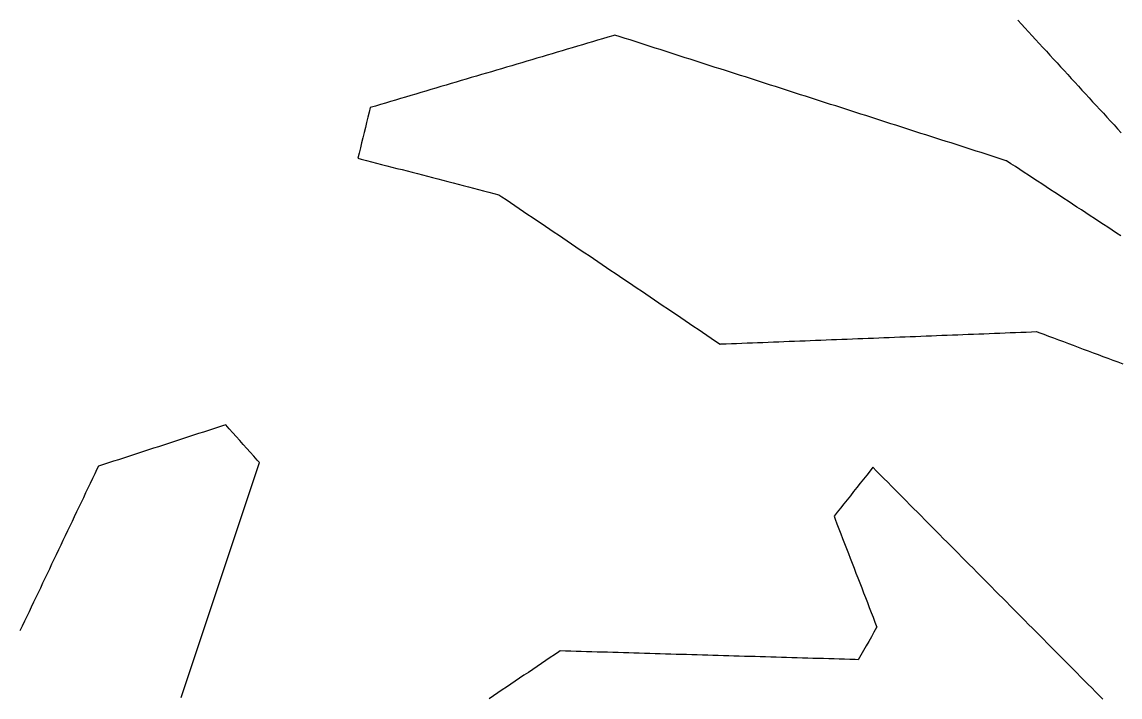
# Model space of a CAD drawing. Header units: millimetres. Extents: x 230 to 3347, y 514 to 5196.
# Drawn here: x 1048.4 to 1256.9, y 3923.7 to 4051.9 of the extents above; entities that cross this region are included whole.
import ezdxf

# ---------------------------------------------------------------- set-up
doc = ezdxf.new("R2010")
doc.units = ezdxf.units.MM
doc.layers.add('ALL_ISLANDS', color=7, linetype='Continuous')
doc.layers.add('OUTLINE_ISLAND_01', color=7, linetype='Continuous')

msp = doc.modelspace()

# ---------------------------------------------------------------- linework, layer by layer
at = {"layer": 'ALL_ISLANDS'}
for points in [[(1237.4959, 4052.2141), (1238.1723, 4051.4775), (1238.8487, 4050.741), (1239.5251, 4050.0044), (1240.2015, 4049.2679), (1240.8778, 4048.5313), (1241.5542, 4047.7948), (1242.2306, 4047.0582), (1242.907, 4046.3217), (1243.5834, 4045.5851), (1244.2598, 4044.8486), (1244.9361, 4044.112), (1245.6125, 4043.3755), (1246.2889, 4042.6389), (1246.9653, 4041.9024), (1247.6417, 4041.1658), (1248.3181, 4040.4293), (1248.9944, 4039.6927), (1249.6708, 4038.9562), (1250.3472, 4038.2196), (1251.0236, 4037.4831), (1251.7, 4036.7465), (1252.3764, 4036.01), (1253.0527, 4035.2734), (1253.7291, 4034.5369), (1254.4055, 4033.8003), (1255.0819, 4033.0638), (1255.7583, 4032.3272), (1256.4347, 4031.5907), (1257.111, 4030.8541)], [(1257.0798, 4011.2477), (1256.244, 4011.7968), (1255.4082, 4012.3458), (1254.5724, 4012.8948), (1253.7366, 4013.4438), (1252.9007, 4013.9928), (1252.0649, 4014.5419), (1251.2291, 4015.0909), (1250.3933, 4015.6399), (1249.5575, 4016.1889), (1248.7217, 4016.7379), (1247.8859, 4017.2869), (1247.0501, 4017.836), (1246.2143, 4018.385), (1245.3785, 4018.934), (1244.5426, 4019.483), (1243.7068, 4020.032), (1242.871, 4020.5811), (1242.0352, 4021.1301), (1241.1994, 4021.6791), (1240.3636, 4022.2281), (1239.5278, 4022.7771), (1238.692, 4023.3262), (1237.8562, 4023.8752), (1237.0204, 4024.4242), (1236.1845, 4024.9732), (1235.3487, 4025.5222), (1235.2861, 4025.5423), (1234.334, 4025.848), (1233.3818, 4026.1536), (1232.4297, 4026.4592), (1231.4776, 4026.7649), (1230.5254, 4027.0705), (1229.5733, 4027.3762), (1228.6211, 4027.6818), (1227.669, 4027.9874), (1226.7168, 4028.2931), (1225.7647, 4028.5987), (1224.8125, 4028.9044), (1223.8604, 4029.21), (1222.9082, 4029.5157), (1221.9561, 4029.8213), (1221.0039, 4030.1269), (1220.0518, 4030.4326), (1219.0996, 4030.7382), (1218.1475, 4031.0439), (1217.1954, 4031.3495), (1216.2432, 4031.6551), (1215.2911, 4031.9608), (1214.3389, 4032.2664), (1213.3868, 4032.5721), (1212.4346, 4032.8777), (1211.4825, 4033.1833), (1210.5303, 4033.489), (1209.5782, 4033.7946), (1208.626, 4034.1003), (1207.6739, 4034.4059), (1206.7217, 4034.7115), (1205.7696, 4035.0172), (1204.8174, 4035.3228), (1203.8653, 4035.6285), (1202.9131, 4035.9341), (1201.961, 4036.2398), (1201.0089, 4036.5454), (1200.0567, 4036.851), (1199.1046, 4037.1567), (1198.1524, 4037.4623), (1197.2003, 4037.768), (1196.2481, 4038.0736), (1195.296, 4038.3792), (1194.3438, 4038.6849), (1193.3917, 4038.9905), (1192.4395, 4039.2962), (1191.4874, 4039.6018), (1190.5352, 4039.9074), (1189.5831, 4040.2131), (1188.6309, 4040.5187), (1187.6788, 4040.8244), (1186.7267, 4041.13), (1185.7745, 4041.4356), (1184.8224, 4041.7413), (1183.8702, 4042.0469), (1182.9181, 4042.3526), (1181.9659, 4042.6582), (1181.0138, 4042.9638), (1180.0616, 4043.2695), (1179.1095, 4043.5751), (1178.1573, 4043.8808), (1177.2052, 4044.1864), (1176.253, 4044.4921), (1175.3009, 4044.7977), (1174.3487, 4045.1033), (1173.3966, 4045.409), (1172.4444, 4045.7146), (1171.4923, 4046.0203), (1170.5402, 4046.3259), (1169.588, 4046.6315), (1168.6359, 4046.9372), (1167.6837, 4047.2428), (1166.7316, 4047.5485), (1165.7794, 4047.8541), (1164.8273, 4048.1597), (1163.8751, 4048.4654), (1162.923, 4048.771), (1161.9708, 4049.0767), (1161.0187, 4049.3823), (1160.5883, 4049.255), (1159.6294, 4048.9713), (1158.6705, 4048.6875), (1157.7116, 4048.4038), (1156.7527, 4048.1201), (1155.7938, 4047.8364), (1154.8349, 4047.5526), (1153.876, 4047.2689), (1152.9171, 4046.9852), (1151.9582, 4046.7015), (1150.9993, 4046.4177), (1150.0404, 4046.134), (1149.0815, 4045.8503), (1148.1226, 4045.5666), (1147.1637, 4045.2828), (1146.2048, 4044.9991), (1145.2459, 4044.7154), (1144.2869, 4044.4317), (1143.328, 4044.1479), (1142.3691, 4043.8642), (1141.4102, 4043.5805), (1140.4513, 4043.2968), (1139.4924, 4043.013), (1138.5335, 4042.7293), (1137.5746, 4042.4456), (1136.6157, 4042.1619), (1135.6568, 4041.8781), (1134.6979, 4041.5944), (1133.739, 4041.3107), (1132.7801, 4041.027), (1131.8212, 4040.7432), (1130.8623, 4040.4595), (1129.9034, 4040.1758), (1128.9445, 4039.8921), (1127.9855, 4039.6083), (1127.0266, 4039.3246), (1126.0677, 4039.0409), (1125.1088, 4038.7572), (1124.1499, 4038.4734), (1123.191, 4038.1897), (1122.2321, 4037.906), (1121.2732, 4037.6223), (1120.3143, 4037.3385), (1119.3554, 4037.0548), (1118.3965, 4036.7711), (1117.4376, 4036.4874), (1116.4787, 4036.2036), (1115.5198, 4035.9199), (1114.5609, 4035.6362), (1114.3447, 4034.7567), (1114.1061, 4033.7855), (1113.8674, 4032.8144), (1113.6288, 4031.8433), (1113.3902, 4030.8722), (1113.1515, 4029.9011), (1112.9129, 4028.93), (1112.6742, 4027.9589), (1112.4356, 4026.9878), (1112.1969, 4026.0167), (1112.8484, 4025.8477), (1113.8164, 4025.5967), (1114.7844, 4025.3457), (1115.7524, 4025.0947), (1116.7203, 4024.8437), (1117.6883, 4024.5926), (1118.6563, 4024.3416), (1119.6243, 4024.0906), (1120.5923, 4023.8396), (1121.5602, 4023.5885), (1122.5282, 4023.3375), (1123.4962, 4023.0865), (1124.4642, 4022.8355), (1125.4322, 4022.5844), (1126.4001, 4022.3334), (1127.3681, 4022.0824), (1128.3361, 4021.8314), (1129.3041, 4021.5803), (1130.2721, 4021.3293), (1131.2401, 4021.0783), (1132.208, 4020.8273), (1133.176, 4020.5763), (1134.144, 4020.3252), (1135.112, 4020.0742), (1136.08, 4019.8232), (1137.0479, 4019.5722), (1138.0159, 4019.3211), (1138.9839, 4019.0701), (1139.5165, 4018.7105), (1140.3453, 4018.151), (1141.1741, 4017.5914), (1142.0028, 4017.0318), (1142.8316, 4016.4722), (1143.6604, 4015.9127), (1144.4892, 4015.3531), (1145.318, 4014.7935), (1146.1468, 4014.234), (1146.9755, 4013.6744), (1147.8043, 4013.1148), (1148.6331, 4012.5552), (1149.4619, 4011.9957), (1150.2907, 4011.4361), (1151.1195, 4010.8765), (1151.9482, 4010.317), (1152.777, 4009.7574), (1153.6058, 4009.1978), (1154.4346, 4008.6383), (1155.2634, 4008.0787), (1156.0922, 4007.5191), (1156.9209, 4006.9595), (1157.7497, 4006.4), (1158.5785, 4005.8404), (1159.4073, 4005.2808), (1160.2361, 4004.7213), (1161.0649, 4004.1617), (1161.8936, 4003.6021), (1162.7224, 4003.0425), (1163.5512, 4002.483), (1164.38, 4001.9234), (1165.2088, 4001.3638), (1166.0375, 4000.8043), (1166.8663, 4000.2447), (1167.6951, 3999.6851), (1168.5239, 3999.1256), (1169.3527, 3998.566), (1170.1815, 3998.0064), (1171.0102, 3997.4468), (1171.839, 3996.8873), (1172.6678, 3996.3277), (1173.4966, 3995.7681), (1174.3254, 3995.2086), (1175.1542, 3994.649), (1175.9829, 3994.0894), (1176.8117, 3993.5299), (1177.6405, 3992.9703), (1178.4693, 3992.4107), (1179.2981, 3991.8511), (1180.1269, 3991.2916), (1180.9556, 3990.732), (1181.1082, 3990.738), (1182.1075, 3990.7772), (1183.1067, 3990.8164), (1184.1059, 3990.8557), (1185.1051, 3990.8949), (1186.1044, 3990.9341), (1187.1036, 3990.9733), (1188.1028, 3991.0126), (1189.1021, 3991.0518), (1190.1013, 3991.091), (1191.1005, 3991.1302), (1192.0998, 3991.1694), (1193.099, 3991.2087), (1194.0982, 3991.2479), (1195.0974, 3991.2871), (1196.0967, 3991.3263), (1197.0959, 3991.3656), (1198.0951, 3991.4048), (1199.0944, 3991.444), (1200.0936, 3991.4832), (1201.0928, 3991.5225), (1202.0921, 3991.5617), (1203.0913, 3991.6009), (1204.0905, 3991.6401), (1205.0898, 3991.6794), (1206.089, 3991.7186), (1207.0882, 3991.7578), (1208.0874, 3991.797), (1209.0867, 3991.8362), (1210.0859, 3991.8755), (1211.0851, 3991.9147), (1212.0844, 3991.9539), (1213.0836, 3991.9931), (1214.0828, 3992.0324), (1215.0821, 3992.0716), (1216.0813, 3992.1108), (1217.0805, 3992.15), (1218.0797, 3992.1893), (1219.079, 3992.2285), (1220.0782, 3992.2677), (1221.0774, 3992.3069), (1222.0767, 3992.3462), (1223.0759, 3992.3854), (1224.0751, 3992.4246), (1225.0744, 3992.4638), (1226.0736, 3992.503), (1227.0728, 3992.5423), (1228.0721, 3992.5815), (1229.0713, 3992.6207), (1230.0705, 3992.6599), (1231.0697, 3992.6992), (1232.069, 3992.7384), (1233.0682, 3992.7776), (1234.0674, 3992.8168), (1235.0667, 3992.8561), (1236.0659, 3992.8953), (1237.0651, 3992.9345), (1238.0644, 3992.9737), (1239.0636, 3993.013), (1240.0628, 3993.0522), (1241.062, 3993.0914), (1241.4733, 3992.9377), (1242.4101, 3992.5877), (1243.3468, 3992.2377), (1244.2836, 3991.8876), (1245.2203, 3991.5376), (1246.157, 3991.1876), (1247.0938, 3990.8376), (1248.0305, 3990.4875), (1248.9673, 3990.1375), (1249.904, 3989.7875), (1250.8407, 3989.4375), (1251.7775, 3989.0874), (1252.7142, 3988.7374), (1253.651, 3988.3874), (1254.5877, 3988.0373), (1255.5244, 3987.6873), (1256.4612, 3987.3373), (1257.3979, 3986.9873)], [(1078.6668, 3923.6276), (1078.9828, 3924.5764), (1079.2988, 3925.5251), (1079.6148, 3926.4739), (1079.9308, 3927.4226), (1080.2468, 3928.3714), (1080.5628, 3929.3202), (1080.8788, 3930.2689), (1081.1948, 3931.2177), (1081.5108, 3932.1664), (1081.8268, 3933.1152), (1082.1428, 3934.0639), (1082.4588, 3935.0127), (1082.7748, 3935.9615), (1083.0908, 3936.9102), (1083.4068, 3937.859), (1083.7228, 3938.8077), (1084.0389, 3939.7565), (1084.3549, 3940.7052), (1084.6709, 3941.654), (1084.9869, 3942.6028), (1085.3029, 3943.5515), (1085.6189, 3944.5003), (1085.9349, 3945.449), (1086.2509, 3946.3978), (1086.5669, 3947.3466), (1086.8829, 3948.2953), (1087.1989, 3949.2441), (1087.5149, 3950.1928), (1087.8309, 3951.1416), (1088.1469, 3952.0903), (1088.4629, 3953.0391), (1088.7789, 3953.9879), (1089.0949, 3954.9366), (1089.4109, 3955.8854), (1089.7269, 3956.8341), (1090.0429, 3957.7829), (1090.359, 3958.7316), (1090.675, 3959.6804), (1090.991, 3960.6292), (1091.307, 3961.5779), (1091.623, 3962.5267), (1091.939, 3963.4754), (1092.255, 3964.4242), (1092.571, 3965.3729), (1092.887, 3966.3217), (1093.203, 3967.2705), (1093.519, 3968.2192), (1093.1137, 3968.6743), (1092.4486, 3969.421), (1091.7834, 3970.1678), (1091.1183, 3970.9145), (1090.4532, 3971.6613), (1089.7881, 3972.408), (1089.123, 3973.1548), (1088.4579, 3973.9015), (1087.7928, 3974.6483), (1087.1277, 3975.395), (1086.7086, 3975.2588), (1085.7575, 3974.9498), (1084.8065, 3974.6407), (1083.8554, 3974.3317), (1082.9044, 3974.0226), (1081.9533, 3973.7136), (1081.0023, 3973.4045), (1080.0513, 3973.0955), (1079.1002, 3972.7864), (1078.1492, 3972.4774), (1077.1981, 3972.1683), (1076.2471, 3971.8593), (1075.296, 3971.5502), (1074.345, 3971.2412), (1073.3939, 3970.9321), (1072.4429, 3970.6231), (1071.4918, 3970.314), (1070.5408, 3970.005), (1069.5897, 3969.6959), (1068.6387, 3969.3869), (1067.6877, 3969.0778), (1066.7366, 3968.7688), (1065.7856, 3968.4597), (1064.8345, 3968.1507), (1063.8835, 3967.8416), (1062.9324, 3967.5326), (1062.6673, 3966.9754), (1062.2375, 3966.0725), (1061.8078, 3965.1695), (1061.378, 3964.2666), (1060.9483, 3963.3636), (1060.5185, 3962.4607), (1060.0888, 3961.5577), (1059.6591, 3960.6548), (1059.2293, 3959.7518), (1058.7996, 3958.8489), (1058.3698, 3957.9459), (1057.9401, 3957.043), (1057.5104, 3956.14), (1057.0806, 3955.2371), (1056.6509, 3954.3341), (1056.2211, 3953.4312), (1055.7914, 3952.5282), (1055.3617, 3951.6253), (1054.9319, 3950.7223), (1054.5022, 3949.8194), (1054.0724, 3948.9164), (1053.6427, 3948.0134), (1053.2129, 3947.1105), (1052.7832, 3946.2075), (1052.3535, 3945.3046), (1051.9237, 3944.4016), (1051.494, 3943.4987), (1051.0642, 3942.5957), (1050.6345, 3941.6928), (1050.2048, 3940.7898), (1049.775, 3939.8869), (1049.3453, 3938.9839), (1048.9155, 3938.081), (1048.4858, 3937.178), (1048.0561, 3936.2751)], [(1253.6315, 3923.3017), (1252.9273, 3924.0117), (1252.223, 3924.7217), (1251.5188, 3925.4317), (1250.8146, 3926.1416), (1250.1104, 3926.8516), (1249.4061, 3927.5616), (1248.7019, 3928.2716), (1247.9977, 3928.9816), (1247.2935, 3929.6915), (1246.5892, 3930.4015), (1245.885, 3931.1115), (1245.1808, 3931.8215), (1244.4766, 3932.5314), (1243.7724, 3933.2414), (1243.0681, 3933.9514), (1242.3639, 3934.6614), (1241.6597, 3935.3714), (1240.9555, 3936.0813), (1240.2512, 3936.7913), (1239.547, 3937.5013), (1238.8428, 3938.2113), (1238.1386, 3938.9213), (1237.4343, 3939.6312), (1236.7301, 3940.3412), (1236.0259, 3941.0512), (1235.3217, 3941.7612), (1234.6175, 3942.4711), (1233.9132, 3943.1811), (1233.209, 3943.8911), (1232.5048, 3944.6011), (1231.8006, 3945.3111), (1231.0963, 3946.021), (1230.3921, 3946.731), (1229.6879, 3947.441), (1228.9837, 3948.151), (1228.2794, 3948.861), (1227.5752, 3949.5709), (1226.871, 3950.2809), (1226.1668, 3950.9909), (1225.4626, 3951.7009), (1224.7583, 3952.4108), (1224.0541, 3953.1208), (1223.3499, 3953.8308), (1222.6457, 3954.5408), (1221.9414, 3955.2508), (1221.2372, 3955.9607), (1220.533, 3956.6707), (1219.8288, 3957.3807), (1219.1245, 3958.0907), (1218.4203, 3958.8007), (1217.7161, 3959.5106), (1217.0119, 3960.2206), (1216.3076, 3960.9306), (1215.6034, 3961.6406), (1214.8992, 3962.3505), (1214.195, 3963.0605), (1213.4908, 3963.7705), (1212.7865, 3964.4805), (1212.0823, 3965.1905), (1211.3781, 3965.9004), (1210.6739, 3966.6104), (1209.9696, 3967.3204), (1209.4304, 3966.6404), (1208.809, 3965.8569), (1208.1877, 3965.0734), (1207.5663, 3964.2899), (1206.945, 3963.5064), (1206.3236, 3962.7228), (1205.7022, 3961.9393), (1205.0809, 3961.1558), (1204.4595, 3960.3723), (1203.8381, 3959.5887), (1203.2168, 3958.8052), (1202.5954, 3958.0217), (1202.7952, 3957.5055), (1203.1562, 3956.573), (1203.5171, 3955.6404), (1203.8781, 3954.7078), (1204.239, 3953.7752), (1204.6, 3952.8426), (1204.9609, 3951.91), (1205.3219, 3950.9775), (1205.6828, 3950.0449), (1206.0438, 3949.1123), (1206.4047, 3948.1797), (1206.7657, 3947.2471), (1207.1266, 3946.3145), (1207.4876, 3945.3819), (1207.8485, 3944.4494), (1208.2095, 3943.5168), (1208.5705, 3942.5842), (1208.9314, 3941.6516), (1209.2924, 3940.719), (1209.6533, 3939.7864), (1210.0143, 3938.8539), (1210.3752, 3937.9213), (1210.7362, 3936.9887), (1210.6748, 3936.8808), (1210.1801, 3936.0117), (1209.6855, 3935.1426), (1209.1909, 3934.2735), (1208.6962, 3933.4044), (1208.2016, 3932.5353), (1207.707, 3931.6662), (1207.2123, 3930.7971), (1206.5992, 3930.8151), (1205.5996, 3930.8444), (1204.6, 3930.8737), (1203.6005, 3930.903), (1202.6009, 3930.9323), (1201.6013, 3930.9616), (1200.6018, 3930.9909), (1199.6022, 3931.0202), (1198.6026, 3931.0495), (1197.603, 3931.0788), (1196.6035, 3931.1081), (1195.6039, 3931.1374), (1194.6043, 3931.1667), (1193.6048, 3931.196), (1192.6052, 3931.2253), (1191.6056, 3931.2546), (1190.606, 3931.2839), (1189.6065, 3931.3132), (1188.6069, 3931.3425), (1187.6073, 3931.3718), (1186.6078, 3931.4011), (1185.6082, 3931.4304), (1184.6086, 3931.4597), (1183.6091, 3931.489), (1182.6095, 3931.5183), (1181.6099, 3931.5476), (1180.6103, 3931.5769), (1179.6108, 3931.6062), (1178.6112, 3931.6355), (1177.6116, 3931.6648), (1176.6121, 3931.6941), (1175.6125, 3931.7234), (1174.6129, 3931.7527), (1173.6133, 3931.782), (1172.6138, 3931.8113), (1171.6142, 3931.8406), (1170.6146, 3931.8699), (1169.6151, 3931.8992), (1168.6155, 3931.9285), (1167.6159, 3931.9578), (1166.6164, 3931.9871), (1165.6168, 3932.0164), (1164.6172, 3932.0457), (1163.6176, 3932.075), (1162.6181, 3932.1043), (1161.6185, 3932.1336), (1160.6189, 3932.1629), (1159.6194, 3932.1922), (1158.6198, 3932.2215), (1157.6202, 3932.2508), (1156.6206, 3932.2801), (1155.6211, 3932.3094), (1154.6215, 3932.3387), (1153.6219, 3932.368), (1152.6224, 3932.3973), (1151.6228, 3932.4267), (1150.6232, 3932.456), (1150.3839, 3932.2953), (1149.5536, 3931.7379), (1148.7234, 3931.1805), (1147.8931, 3930.6231), (1147.0629, 3930.0657), (1146.2326, 3929.5083), (1145.4024, 3928.9509), (1144.5721, 3928.3935), (1143.7419, 3927.8361), (1142.9116, 3927.2787), (1142.0814, 3926.7213), (1141.2511, 3926.1639), (1140.4209, 3925.6066), (1139.5906, 3925.0492), (1138.7604, 3924.4918), (1137.9301, 3923.9344), (1137.0999, 3923.377)]]:
    msp.add_lwpolyline(points, dxfattribs=at)
at = {"layer": 'OUTLINE_ISLAND_01'}
for points in [[(1237.4959, 4052.2141), (1238.1723, 4051.4775), (1238.8487, 4050.741), (1239.5251, 4050.0044), (1240.2015, 4049.2679), (1240.8778, 4048.5313), (1241.5542, 4047.7948), (1242.2306, 4047.0582), (1242.907, 4046.3217), (1243.5834, 4045.5851), (1244.2598, 4044.8486), (1244.9361, 4044.112), (1245.6125, 4043.3755), (1246.2889, 4042.6389), (1246.9653, 4041.9024), (1247.6417, 4041.1658), (1248.3181, 4040.4293), (1248.9944, 4039.6927), (1249.6708, 4038.9562), (1250.3472, 4038.2196), (1251.0236, 4037.4831), (1251.7, 4036.7465), (1252.3764, 4036.01), (1253.0527, 4035.2734), (1253.7291, 4034.5369), (1254.4055, 4033.8003), (1255.0819, 4033.0638), (1255.7583, 4032.3272), (1256.4347, 4031.5907), (1257.111, 4030.8541)], [(1257.0798, 4011.2477), (1256.244, 4011.7968), (1255.4082, 4012.3458), (1254.5724, 4012.8948), (1253.7366, 4013.4438), (1252.9007, 4013.9928), (1252.0649, 4014.5419), (1251.2291, 4015.0909), (1250.3933, 4015.6399), (1249.5575, 4016.1889), (1248.7217, 4016.7379), (1247.8859, 4017.2869), (1247.0501, 4017.836), (1246.2143, 4018.385), (1245.3785, 4018.934), (1244.5426, 4019.483), (1243.7068, 4020.032), (1242.871, 4020.5811), (1242.0352, 4021.1301), (1241.1994, 4021.6791), (1240.3636, 4022.2281), (1239.5278, 4022.7771), (1238.692, 4023.3262), (1237.8562, 4023.8752), (1237.0204, 4024.4242), (1236.1845, 4024.9732), (1235.3487, 4025.5222), (1235.2861, 4025.5423), (1234.334, 4025.848), (1233.3818, 4026.1536), (1232.4297, 4026.4592), (1231.4776, 4026.7649), (1230.5254, 4027.0705), (1229.5733, 4027.3762), (1228.6211, 4027.6818), (1227.669, 4027.9874), (1226.7168, 4028.2931), (1225.7647, 4028.5987), (1224.8125, 4028.9044), (1223.8604, 4029.21), (1222.9082, 4029.5157), (1221.9561, 4029.8213), (1221.0039, 4030.1269), (1220.0518, 4030.4326), (1219.0996, 4030.7382), (1218.1475, 4031.0439), (1217.1954, 4031.3495), (1216.2432, 4031.6551), (1215.2911, 4031.9608), (1214.3389, 4032.2664), (1213.3868, 4032.5721), (1212.4346, 4032.8777), (1211.4825, 4033.1833), (1210.5303, 4033.489), (1209.5782, 4033.7946), (1208.626, 4034.1003), (1207.6739, 4034.4059), (1206.7217, 4034.7115), (1205.7696, 4035.0172), (1204.8174, 4035.3228), (1203.8653, 4035.6285), (1202.9131, 4035.9341), (1201.961, 4036.2398), (1201.0089, 4036.5454), (1200.0567, 4036.851), (1199.1046, 4037.1567), (1198.1524, 4037.4623), (1197.2003, 4037.768), (1196.2481, 4038.0736), (1195.296, 4038.3792), (1194.3438, 4038.6849), (1193.3917, 4038.9905), (1192.4395, 4039.2962), (1191.4874, 4039.6018), (1190.5352, 4039.9074), (1189.5831, 4040.2131), (1188.6309, 4040.5187), (1187.6788, 4040.8244), (1186.7267, 4041.13), (1185.7745, 4041.4356), (1184.8224, 4041.7413), (1183.8702, 4042.0469), (1182.9181, 4042.3526), (1181.9659, 4042.6582), (1181.0138, 4042.9638), (1180.0616, 4043.2695), (1179.1095, 4043.5751), (1178.1573, 4043.8808), (1177.2052, 4044.1864), (1176.253, 4044.4921), (1175.3009, 4044.7977), (1174.3487, 4045.1033), (1173.3966, 4045.409), (1172.4444, 4045.7146), (1171.4923, 4046.0203), (1170.5402, 4046.3259), (1169.588, 4046.6315), (1168.6359, 4046.9372), (1167.6837, 4047.2428), (1166.7316, 4047.5485), (1165.7794, 4047.8541), (1164.8273, 4048.1597), (1163.8751, 4048.4654), (1162.923, 4048.771), (1161.9708, 4049.0767), (1161.0187, 4049.3823), (1160.5883, 4049.255), (1159.6294, 4048.9713), (1158.6705, 4048.6875), (1157.7116, 4048.4038), (1156.7527, 4048.1201), (1155.7938, 4047.8364), (1154.8349, 4047.5526), (1153.876, 4047.2689), (1152.9171, 4046.9852), (1151.9582, 4046.7015), (1150.9993, 4046.4177), (1150.0404, 4046.134), (1149.0815, 4045.8503), (1148.1226, 4045.5666), (1147.1637, 4045.2828), (1146.2048, 4044.9991), (1145.2459, 4044.7154), (1144.2869, 4044.4317), (1143.328, 4044.1479), (1142.3691, 4043.8642), (1141.4102, 4043.5805), (1140.4513, 4043.2968), (1139.4924, 4043.013), (1138.5335, 4042.7293), (1137.5746, 4042.4456), (1136.6157, 4042.1619), (1135.6568, 4041.8781), (1134.6979, 4041.5944), (1133.739, 4041.3107), (1132.7801, 4041.027), (1131.8212, 4040.7432), (1130.8623, 4040.4595), (1129.9034, 4040.1758), (1128.9445, 4039.8921), (1127.9855, 4039.6083), (1127.0266, 4039.3246), (1126.0677, 4039.0409), (1125.1088, 4038.7572), (1124.1499, 4038.4734), (1123.191, 4038.1897), (1122.2321, 4037.906), (1121.2732, 4037.6223), (1120.3143, 4037.3385), (1119.3554, 4037.0548), (1118.3965, 4036.7711), (1117.4376, 4036.4874), (1116.4787, 4036.2036), (1115.5198, 4035.9199), (1114.5609, 4035.6362), (1114.3447, 4034.7567), (1114.1061, 4033.7855), (1113.8674, 4032.8144), (1113.6288, 4031.8433), (1113.3902, 4030.8722), (1113.1515, 4029.9011), (1112.9129, 4028.93), (1112.6742, 4027.9589), (1112.4356, 4026.9878), (1112.1969, 4026.0167), (1112.8484, 4025.8477), (1113.8164, 4025.5967), (1114.7844, 4025.3457), (1115.7524, 4025.0947), (1116.7203, 4024.8437), (1117.6883, 4024.5926), (1118.6563, 4024.3416), (1119.6243, 4024.0906), (1120.5923, 4023.8396), (1121.5602, 4023.5885), (1122.5282, 4023.3375), (1123.4962, 4023.0865), (1124.4642, 4022.8355), (1125.4322, 4022.5844), (1126.4001, 4022.3334), (1127.3681, 4022.0824), (1128.3361, 4021.8314), (1129.3041, 4021.5803), (1130.2721, 4021.3293), (1131.2401, 4021.0783), (1132.208, 4020.8273), (1133.176, 4020.5763), (1134.144, 4020.3252), (1135.112, 4020.0742), (1136.08, 4019.8232), (1137.0479, 4019.5722), (1138.0159, 4019.3211), (1138.9839, 4019.0701), (1139.5165, 4018.7105), (1140.3453, 4018.151), (1141.1741, 4017.5914), (1142.0028, 4017.0318), (1142.8316, 4016.4722), (1143.6604, 4015.9127), (1144.4892, 4015.3531), (1145.318, 4014.7935), (1146.1468, 4014.234), (1146.9755, 4013.6744), (1147.8043, 4013.1148), (1148.6331, 4012.5552), (1149.4619, 4011.9957), (1150.2907, 4011.4361), (1151.1195, 4010.8765), (1151.9482, 4010.317), (1152.777, 4009.7574), (1153.6058, 4009.1978), (1154.4346, 4008.6383), (1155.2634, 4008.0787), (1156.0922, 4007.5191), (1156.9209, 4006.9595), (1157.7497, 4006.4), (1158.5785, 4005.8404), (1159.4073, 4005.2808), (1160.2361, 4004.7213), (1161.0649, 4004.1617), (1161.8936, 4003.6021), (1162.7224, 4003.0425), (1163.5512, 4002.483), (1164.38, 4001.9234), (1165.2088, 4001.3638), (1166.0375, 4000.8043), (1166.8663, 4000.2447), (1167.6951, 3999.6851), (1168.5239, 3999.1256), (1169.3527, 3998.566), (1170.1815, 3998.0064), (1171.0102, 3997.4468), (1171.839, 3996.8873), (1172.6678, 3996.3277), (1173.4966, 3995.7681), (1174.3254, 3995.2086), (1175.1542, 3994.649), (1175.9829, 3994.0894), (1176.8117, 3993.5299), (1177.6405, 3992.9703), (1178.4693, 3992.4107), (1179.2981, 3991.8511), (1180.1269, 3991.2916), (1180.9556, 3990.732), (1181.1082, 3990.738), (1182.1075, 3990.7772), (1183.1067, 3990.8164), (1184.1059, 3990.8557), (1185.1051, 3990.8949), (1186.1044, 3990.9341), (1187.1036, 3990.9733), (1188.1028, 3991.0126), (1189.1021, 3991.0518), (1190.1013, 3991.091), (1191.1005, 3991.1302), (1192.0998, 3991.1694), (1193.099, 3991.2087), (1194.0982, 3991.2479), (1195.0974, 3991.2871), (1196.0967, 3991.3263), (1197.0959, 3991.3656), (1198.0951, 3991.4048), (1199.0944, 3991.444), (1200.0936, 3991.4832), (1201.0928, 3991.5225), (1202.0921, 3991.5617), (1203.0913, 3991.6009), (1204.0905, 3991.6401), (1205.0898, 3991.6794), (1206.089, 3991.7186), (1207.0882, 3991.7578), (1208.0874, 3991.797), (1209.0867, 3991.8362), (1210.0859, 3991.8755), (1211.0851, 3991.9147), (1212.0844, 3991.9539), (1213.0836, 3991.9931), (1214.0828, 3992.0324), (1215.0821, 3992.0716), (1216.0813, 3992.1108), (1217.0805, 3992.15), (1218.0797, 3992.1893), (1219.079, 3992.2285), (1220.0782, 3992.2677), (1221.0774, 3992.3069), (1222.0767, 3992.3462), (1223.0759, 3992.3854), (1224.0751, 3992.4246), (1225.0744, 3992.4638), (1226.0736, 3992.503), (1227.0728, 3992.5423), (1228.0721, 3992.5815), (1229.0713, 3992.6207), (1230.0705, 3992.6599), (1231.0697, 3992.6992), (1232.069, 3992.7384), (1233.0682, 3992.7776), (1234.0674, 3992.8168), (1235.0667, 3992.8561), (1236.0659, 3992.8953), (1237.0651, 3992.9345), (1238.0644, 3992.9737), (1239.0636, 3993.013), (1240.0628, 3993.0522), (1241.062, 3993.0914), (1241.4733, 3992.9377), (1242.4101, 3992.5877), (1243.3468, 3992.2377), (1244.2836, 3991.8876), (1245.2203, 3991.5376), (1246.157, 3991.1876), (1247.0938, 3990.8376), (1248.0305, 3990.4875), (1248.9673, 3990.1375), (1249.904, 3989.7875), (1250.8407, 3989.4375), (1251.7775, 3989.0874), (1252.7142, 3988.7374), (1253.651, 3988.3874), (1254.5877, 3988.0373), (1255.5244, 3987.6873), (1256.4612, 3987.3373), (1257.3979, 3986.9873)], [(1078.6668, 3923.6276), (1078.9828, 3924.5764), (1079.2988, 3925.5251), (1079.6148, 3926.4739), (1079.9308, 3927.4226), (1080.2468, 3928.3714), (1080.5628, 3929.3202), (1080.8788, 3930.2689), (1081.1948, 3931.2177), (1081.5108, 3932.1664), (1081.8268, 3933.1152), (1082.1428, 3934.0639), (1082.4588, 3935.0127), (1082.7748, 3935.9615), (1083.0908, 3936.9102), (1083.4068, 3937.859), (1083.7228, 3938.8077), (1084.0389, 3939.7565), (1084.3549, 3940.7052), (1084.6709, 3941.654), (1084.9869, 3942.6028), (1085.3029, 3943.5515), (1085.6189, 3944.5003), (1085.9349, 3945.449), (1086.2509, 3946.3978), (1086.5669, 3947.3466), (1086.8829, 3948.2953), (1087.1989, 3949.2441), (1087.5149, 3950.1928), (1087.8309, 3951.1416), (1088.1469, 3952.0903), (1088.4629, 3953.0391), (1088.7789, 3953.9879), (1089.0949, 3954.9366), (1089.4109, 3955.8854), (1089.7269, 3956.8341), (1090.0429, 3957.7829), (1090.359, 3958.7316), (1090.675, 3959.6804), (1090.991, 3960.6292), (1091.307, 3961.5779), (1091.623, 3962.5267), (1091.939, 3963.4754), (1092.255, 3964.4242), (1092.571, 3965.3729), (1092.887, 3966.3217), (1093.203, 3967.2705), (1093.519, 3968.2192), (1093.1137, 3968.6743), (1092.4486, 3969.421), (1091.7834, 3970.1678), (1091.1183, 3970.9145), (1090.4532, 3971.6613), (1089.7881, 3972.408), (1089.123, 3973.1548), (1088.4579, 3973.9015), (1087.7928, 3974.6483), (1087.1277, 3975.395), (1086.7086, 3975.2588), (1085.7575, 3974.9498), (1084.8065, 3974.6407), (1083.8554, 3974.3317), (1082.9044, 3974.0226), (1081.9533, 3973.7136), (1081.0023, 3973.4045), (1080.0513, 3973.0955), (1079.1002, 3972.7864), (1078.1492, 3972.4774), (1077.1981, 3972.1683), (1076.2471, 3971.8593), (1075.296, 3971.5502), (1074.345, 3971.2412), (1073.3939, 3970.9321), (1072.4429, 3970.6231), (1071.4918, 3970.314), (1070.5408, 3970.005), (1069.5897, 3969.6959), (1068.6387, 3969.3869), (1067.6877, 3969.0778), (1066.7366, 3968.7688), (1065.7856, 3968.4597), (1064.8345, 3968.1507), (1063.8835, 3967.8416), (1062.9324, 3967.5326), (1062.6673, 3966.9754), (1062.2375, 3966.0725), (1061.8078, 3965.1695), (1061.378, 3964.2666), (1060.9483, 3963.3636), (1060.5185, 3962.4607), (1060.0888, 3961.5577), (1059.6591, 3960.6548), (1059.2293, 3959.7518), (1058.7996, 3958.8489), (1058.3698, 3957.9459), (1057.9401, 3957.043), (1057.5104, 3956.14), (1057.0806, 3955.2371), (1056.6509, 3954.3341), (1056.2211, 3953.4312), (1055.7914, 3952.5282), (1055.3617, 3951.6253), (1054.9319, 3950.7223), (1054.5022, 3949.8194), (1054.0724, 3948.9164), (1053.6427, 3948.0134), (1053.2129, 3947.1105), (1052.7832, 3946.2075), (1052.3535, 3945.3046), (1051.9237, 3944.4016), (1051.494, 3943.4987), (1051.0642, 3942.5957), (1050.6345, 3941.6928), (1050.2048, 3940.7898), (1049.775, 3939.8869), (1049.3453, 3938.9839), (1048.9155, 3938.081), (1048.4858, 3937.178), (1048.0561, 3936.2751)], [(1253.6315, 3923.3017), (1252.9273, 3924.0117), (1252.223, 3924.7217), (1251.5188, 3925.4317), (1250.8146, 3926.1416), (1250.1104, 3926.8516), (1249.4061, 3927.5616), (1248.7019, 3928.2716), (1247.9977, 3928.9816), (1247.2935, 3929.6915), (1246.5892, 3930.4015), (1245.885, 3931.1115), (1245.1808, 3931.8215), (1244.4766, 3932.5314), (1243.7724, 3933.2414), (1243.0681, 3933.9514), (1242.3639, 3934.6614), (1241.6597, 3935.3714), (1240.9555, 3936.0813), (1240.2512, 3936.7913), (1239.547, 3937.5013), (1238.8428, 3938.2113), (1238.1386, 3938.9213), (1237.4343, 3939.6312), (1236.7301, 3940.3412), (1236.0259, 3941.0512), (1235.3217, 3941.7612), (1234.6175, 3942.4711), (1233.9132, 3943.1811), (1233.209, 3943.8911), (1232.5048, 3944.6011), (1231.8006, 3945.3111), (1231.0963, 3946.021), (1230.3921, 3946.731), (1229.6879, 3947.441), (1228.9837, 3948.151), (1228.2794, 3948.861), (1227.5752, 3949.5709), (1226.871, 3950.2809), (1226.1668, 3950.9909), (1225.4626, 3951.7009), (1224.7583, 3952.4108), (1224.0541, 3953.1208), (1223.3499, 3953.8308), (1222.6457, 3954.5408), (1221.9414, 3955.2508), (1221.2372, 3955.9607), (1220.533, 3956.6707), (1219.8288, 3957.3807), (1219.1245, 3958.0907), (1218.4203, 3958.8007), (1217.7161, 3959.5106), (1217.0119, 3960.2206), (1216.3076, 3960.9306), (1215.6034, 3961.6406), (1214.8992, 3962.3505), (1214.195, 3963.0605), (1213.4908, 3963.7705), (1212.7865, 3964.4805), (1212.0823, 3965.1905), (1211.3781, 3965.9004), (1210.6739, 3966.6104), (1209.9696, 3967.3204), (1209.4304, 3966.6404), (1208.809, 3965.8569), (1208.1877, 3965.0734), (1207.5663, 3964.2899), (1206.945, 3963.5064), (1206.3236, 3962.7228), (1205.7022, 3961.9393), (1205.0809, 3961.1558), (1204.4595, 3960.3723), (1203.8381, 3959.5887), (1203.2168, 3958.8052), (1202.5954, 3958.0217), (1202.7952, 3957.5055), (1203.1562, 3956.573), (1203.5171, 3955.6404), (1203.8781, 3954.7078), (1204.239, 3953.7752), (1204.6, 3952.8426), (1204.9609, 3951.91), (1205.3219, 3950.9775), (1205.6828, 3950.0449), (1206.0438, 3949.1123), (1206.4047, 3948.1797), (1206.7657, 3947.2471), (1207.1266, 3946.3145), (1207.4876, 3945.3819), (1207.8485, 3944.4494), (1208.2095, 3943.5168), (1208.5705, 3942.5842), (1208.9314, 3941.6516), (1209.2924, 3940.719), (1209.6533, 3939.7864), (1210.0143, 3938.8539), (1210.3752, 3937.9213), (1210.7362, 3936.9887), (1210.6748, 3936.8808), (1210.1801, 3936.0117), (1209.6855, 3935.1426), (1209.1909, 3934.2735), (1208.6962, 3933.4044), (1208.2016, 3932.5353), (1207.707, 3931.6662), (1207.2123, 3930.7971), (1206.5992, 3930.8151), (1205.5996, 3930.8444), (1204.6, 3930.8737), (1203.6005, 3930.903), (1202.6009, 3930.9323), (1201.6013, 3930.9616), (1200.6018, 3930.9909), (1199.6022, 3931.0202), (1198.6026, 3931.0495), (1197.603, 3931.0788), (1196.6035, 3931.1081), (1195.6039, 3931.1374), (1194.6043, 3931.1667), (1193.6048, 3931.196), (1192.6052, 3931.2253), (1191.6056, 3931.2546), (1190.606, 3931.2839), (1189.6065, 3931.3132), (1188.6069, 3931.3425), (1187.6073, 3931.3718), (1186.6078, 3931.4011), (1185.6082, 3931.4304), (1184.6086, 3931.4597), (1183.6091, 3931.489), (1182.6095, 3931.5183), (1181.6099, 3931.5476), (1180.6103, 3931.5769), (1179.6108, 3931.6062), (1178.6112, 3931.6355), (1177.6116, 3931.6648), (1176.6121, 3931.6941), (1175.6125, 3931.7234), (1174.6129, 3931.7527), (1173.6133, 3931.782), (1172.6138, 3931.8113), (1171.6142, 3931.8406), (1170.6146, 3931.8699), (1169.6151, 3931.8992), (1168.6155, 3931.9285), (1167.6159, 3931.9578), (1166.6164, 3931.9871), (1165.6168, 3932.0164), (1164.6172, 3932.0457), (1163.6176, 3932.075), (1162.6181, 3932.1043), (1161.6185, 3932.1336), (1160.6189, 3932.1629), (1159.6194, 3932.1922), (1158.6198, 3932.2215), (1157.6202, 3932.2508), (1156.6206, 3932.2801), (1155.6211, 3932.3094), (1154.6215, 3932.3387), (1153.6219, 3932.368), (1152.6224, 3932.3973), (1151.6228, 3932.4267), (1150.6232, 3932.456), (1150.3839, 3932.2953), (1149.5536, 3931.7379), (1148.7234, 3931.1805), (1147.8931, 3930.6231), (1147.0629, 3930.0657), (1146.2326, 3929.5083), (1145.4024, 3928.9509), (1144.5721, 3928.3935), (1143.7419, 3927.8361), (1142.9116, 3927.2787), (1142.0814, 3926.7213), (1141.2511, 3926.1639), (1140.4209, 3925.6066), (1139.5906, 3925.0492), (1138.7604, 3924.4918), (1137.9301, 3923.9344), (1137.0999, 3923.377)]]:
    msp.add_lwpolyline(points, dxfattribs=at)

doc.saveas('drawing.dxf')
